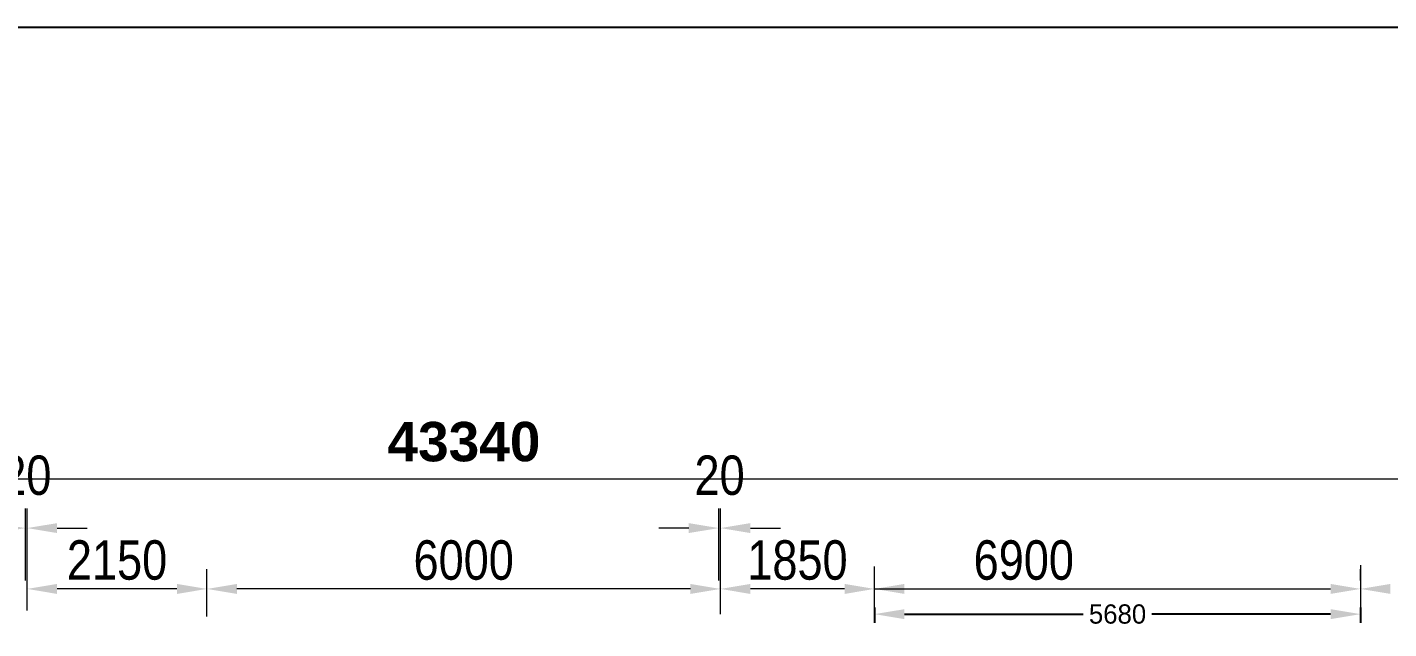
# Model space of a CAD drawing. Extents: x -426260 to 2055400, y -4304674 to -305611.
# Drawn here: x 173718 to 189628, y -1892958 to -1885926 of the extents above; entities that cross this region are included whole.
import ezdxf

# ---------------------------------------------------------------- set-up
doc = ezdxf.new("R2010")
doc.units = 0
doc.header["$LTSCALE"] = 300
doc.header["$MEASUREMENT"] = 0
doc.header["$PDMODE"] = 3
doc.layers.get('DEFPOINTS').update_dxf_attribs({"linetype": 'CONTINUOUS'})
doc.layers.add('Dim', color=7, linetype='CONTINUOUS', lineweight=9)
doc.layers.add('LINE', color=7, linetype='CONTINUOUS')
doc.layers.add('Pile Placing Line', color=10, linetype='CONTINUOUS')
doc.styles.add('dimText', font='ARIALN.TTF')
doc.dimstyles.new('3', dxfattribs={"dimtxt": 225, "dimasz": 350, "dimexe": 100, "dimexo": 25, "dimgap": 9, "dimtad": 0, "dimdec": 0, "dimzin": 0, "dimdsep": 46, "dimtxsty": 'Standard', "dimcen": 0, "dimclrd": 5, "dimclre": 6, "dimclrt": 256, "dimadec": 0, "dimazin": 0, "dimtfac": 1, "dimtdec": 0, "dimtofl": 0, "dimtmove": 2, "dimatfit": 3, "dimfxl": 1, "dimtolj": 1, "dimtzin": 0, "dimarcsym": 0})
doc.dimstyles.new('dim_230', dxfattribs={"dimtxt": 460, "dimasz": 460, "dimexe": 230, "dimexo": 100, "dimgap": 100, "dimtad": 1, "dimdec": 0, "dimzin": 0, "dimdsep": 46, "dimtxsty": 'dimText', "dimcen": 0.09, "dimclrd": 256, "dimclre": 256, "dimclrt": 7, "dimadec": 0, "dimazin": 0, "dimtfac": 1, "dimtdec": 0, "dimtofl": 0, "dimtmove": 0, "dimatfit": 3, "dimfxl": 1, "dimtolj": 1, "dimtzin": 0, "dimlwd": -1, "dimlwe": -1, "dimarcsym": 0})

# ---------------------------------------------------------------- blocks, each defined once
blk = doc.blocks.new('*D1284')
at = {"layer": 'DEFPOINTS', "color": 0, "ltscale": 500, "transparency": 16777216}
for p in [(173718, -1892492), (173718, -1892844), (175818, -1892915)]:
    blk.add_point(p, dxfattribs=at)
at = {"layer": 'Dim', "ltscale": 500, "transparency": 16777216}
for p, q in [((173718, -1892744), (173718, -1892262)), ((175818, -1892815), (175818, -1892262)), ((175468, -1892492), (174068, -1892492))]:
    blk.add_line(p, q, dxfattribs=at)
for points in [[(174068, -1892434), (174068, -1892551), (173718, -1892492)], [(175468, -1892434), (175468, -1892551), (175818, -1892492)]]:
    blk.add_solid(points, dxfattribs=at)
at = {"layer": 'Dim', "color": 7, "ltscale": 500, "transparency": 16777216, "insert": (174768, -1892157), "char_height": 460, "attachment_point": 5, "style": 'dimText'}
blk.add_mtext('\\A1;2150', dxfattribs=at)
blk = doc.blocks.new('*D1289')
at = {"layer": 'DEFPOINTS', "color": 0, "ltscale": 500, "transparency": 16777216}
for p in [(181819, -1892492), (181819, -1892889), (183619, -1892888)]:
    blk.add_point(p, dxfattribs=at)
at = {"layer": 'Dim', "ltscale": 500, "transparency": 16777216}
for p, q in [((181819, -1892789), (181819, -1892262)), ((183619, -1892788), (183619, -1892262)), ((183269, -1892492), (182169, -1892492))]:
    blk.add_line(p, q, dxfattribs=at)
for points in [[(182169, -1892434), (182169, -1892551), (181819, -1892492)], [(183269, -1892434), (183269, -1892551), (183619, -1892492)]]:
    blk.add_solid(points, dxfattribs=at)
at = {"layer": 'Dim', "color": 7, "ltscale": 500, "transparency": 16777216, "insert": (182719, -1892157), "char_height": 460, "attachment_point": 5, "style": 'dimText'}
blk.add_mtext('\\A1;1850', dxfattribs=at)
blk = doc.blocks.new('*D1207')
at = {"layer": 'DEFPOINTS', "color": 0, "ltscale": 500, "transparency": 16777216}
for p in [(173718, -1891781), (173698, -1892492, 0), (173718, -1892492, 0)]:
    blk.add_point(p, dxfattribs=at)
at = {"layer": 'Dim', "ltscale": 500, "transparency": 16777216}
for p, q in [((173698, -1892392), (173698, -1891551)), ((173718, -1892392), (173718, -1891551)), ((173348, -1891781), (172998, -1891781)), ((174068, -1891781), (174418, -1891781))]:
    blk.add_line(p, q, dxfattribs=at)
for points in [[(173348, -1891723), (173348, -1891839), (173698, -1891781)], [(174068, -1891723), (174068, -1891839), (173718, -1891781)]]:
    blk.add_solid(points, dxfattribs=at)
at = {"layer": 'Dim', "color": 7, "ltscale": 500, "transparency": 16777216, "insert": (173708, -1891166), "char_height": 460, "attachment_point": 5, "style": 'dimText'}
blk.add_mtext('\\A1;20', dxfattribs=at)
blk = doc.blocks.new('*D1208')
at = {"layer": 'DEFPOINTS', "color": 0, "ltscale": 500, "transparency": 16777216}
for p in [(181819, -1891781), (181799, -1892492, 0), (181819, -1892492, 0)]:
    blk.add_point(p, dxfattribs=at)
at = {"layer": 'Dim', "ltscale": 500, "transparency": 16777216}
for p, q in [((181799, -1892392), (181799, -1891551)), ((181819, -1892392), (181819, -1891551)), ((181449, -1891781), (181099, -1891781)), ((182169, -1891781), (182519, -1891781))]:
    blk.add_line(p, q, dxfattribs=at)
for points in [[(181449, -1891723), (181449, -1891839), (181799, -1891781)], [(182169, -1891723), (182169, -1891839), (181819, -1891781)]]:
    blk.add_solid(points, dxfattribs=at)
at = {"layer": 'Dim', "color": 7, "ltscale": 500, "transparency": 16777216, "insert": (181809, -1891166), "char_height": 460, "attachment_point": 5, "style": 'dimText'}
blk.add_mtext('\\A1;20', dxfattribs=at)
blk = doc.blocks.new('*D1251')
at = {"layer": 'DEFPOINTS', "color": 0, "ltscale": 0.5, "transparency": 16777216}
for p in [(183619, -1892684, 0), (189299, -1892684, 0), (189299, -1892787)]:
    blk.add_point(p, dxfattribs=at)
at = {"layer": 'Pile Placing Line', "color": 6, "lineweight": -2, "ltscale": 0.5, "transparency": 16777216}
for p, q in [((183619, -1892709), (183619, -1892887)), ((189299, -1892709), (189299, -1892887))]:
    blk.add_line(p, q, dxfattribs=at)
at = {"layer": 'Pile Placing Line', "color": 5, "lineweight": -2, "ltscale": 0.5, "transparency": 16777216}
for p, q in [((183969, -1892787), (186056, -1892787)), ((188949, -1892787), (186861, -1892787))]:
    blk.add_line(p, q, dxfattribs=at)
at = {"layer": 'Pile Placing Line', "color": 5, "ltscale": 0.5, "transparency": 16777216}
for points in [[(183969, -1892729), (183969, -1892845), (183619, -1892787)], [(188949, -1892729), (188949, -1892845), (189299, -1892787)]]:
    blk.add_solid(points, dxfattribs=at)
at = {"layer": 'Pile Placing Line', "ltscale": 0.5, "transparency": 16777216, "insert": (186459, -1892787), "char_height": 225, "attachment_point": 5}
blk.add_mtext('\\A1;5680', dxfattribs=at)

msp = doc.modelspace()

# ---------------------------------------------------------------- linework, layer by layer
at = {"layer": 'Dim', "ltscale": 500}
for p, q in [((160249.3, -1891203.6, 0), (198909.6, -1891203.6, 0)), ((175818.5, -1892815.4, 0), (175818.5, -1892262.3, 0)), ((181818.5, -1892665.4, 0), (181818.5, -1892262.3, 0)), ((183618.5, -1892755, 0), (183618.5, -1892229.5, 0)), ((189298.5, -1892213.7, 0), (189298.5, -1892722.3, 0)), ((189298.5, -1892392.3, 0), (189298.5, -1892262.3, 0)), ((181468.5, -1892492.3, 0), (176168.5, -1892492.3, 0)), ((183618.5, -1892492.3, 0), (188948.5, -1892492.3, 0))]:
    msp.add_line(p, q, dxfattribs=at)
for points in [[(176168.5, -1892433.9, 0), (176168.5, -1892550.6, 0), (175818.5, -1892492.3, 0)], [(181468.5, -1892433.9, 0), (181468.5, -1892550.6, 0), (181818.5, -1892492.3, 0)], [(183968.5, -1892433.9, 0), (183968.5, -1892550.6, 0), (183618.5, -1892492.3, 0)], [(188948.5, -1892433.9, 0), (188948.5, -1892550.6, 0), (189298.5, -1892492.3, 0)], [(189648.5, -1892433.9, 0), (189648.5, -1892550.6, 0), (189298.5, -1892492.3, 0)]]:
    msp.add_solid(points, dxfattribs=at)
at = {"layer": 'LINE'}
msp.add_lwpolyline([(217376, -1939042.7), (142261.2, -1939042.7), (142261.2, -1885925.9), (217376, -1885925.9)], close=True, dxfattribs=at)

# ---------------------------------------------------------------- texts
at = {"layer": 'Dim', "color": 7, "ltscale": 500, "char_height": 460, "attachment_point": 5, "style": 'dimText'}
for s, insert in [('\\A1;{\\fArial|b1|i0|c0|p34;43340}', (178821.8, -1890773.4, 0)), ('\\A1;6000', (178818.5, -1892157.4, 0)), ('\\A1;6900', (185363.5, -1892157.4, 0))]:
    msp.add_mtext(s, dxfattribs=dict(at, insert=insert))

# ---------------------------------------------------------------- dimensions: what is measured, and where the dimension line sits
at = {"layer": 'Dim', "ltscale": 500}
for base, p1, p2, picture, middle in [((173718.5, -1891781), (173698.5, -1892492.3, 0), (173718.5, -1892492.3, 0), '*D1207', (173708.5, -1891166.1)), ((181818.5, -1891781), (181798.5, -1892492.3, 0), (181818.5, -1892492.3, 0), '*D1208', (181808.5, -1891166.1))]:
    dim = msp.add_linear_dim(base=base, p1=p1, p2=p2, dimstyle='dim_230', override={"dimasz": 350, "dimsah": 1, "dimtmove": 2}, dxfattribs=at)
    dim.commit()
    dim.dimension.update_dxf_attribs({"geometry": picture, "text_midpoint": middle})
for base, p1, p2, text, picture, middle in [((173718.5, -1892492.3, 0), (175818.5, -1892915.4, 0), (173718.5, -1892843.8, 0), '2150', '*D1284', (174768.5, -1892157.4, 0)), ((181818.5, -1892492.3, 0), (183618.5, -1892887.7, 0), (181818.5, -1892888.9, 0), '1850', '*D1289', (182718.5, -1892157.4, 0))]:
    dim = msp.add_linear_dim(base=base, p1=p1, p2=p2, angle=180, text=text, dimstyle='dim_230', override={"dimasz": 350, "dimsah": 1, "dimtmove": 2}, dxfattribs=at)
    dim.commit()
    dim.dimension.update_dxf_attribs({"geometry": picture, "text_midpoint": middle})
at = {"layer": 'Pile Placing Line', "ltscale": 0.5}
dim = msp.add_linear_dim(base=(189298.5, -1892787.2), p1=(183618.5, -1892684.2, 0), p2=(189298.5, -1892684.2, 0), dimstyle='3', override={"dimfxl": 700}, dxfattribs=at)
dim.commit()
dim.dimension.update_dxf_attribs({"geometry": '*D1251', "text_midpoint": (186458.5, -1892787.2)})

doc.saveas('drawing.dxf')
